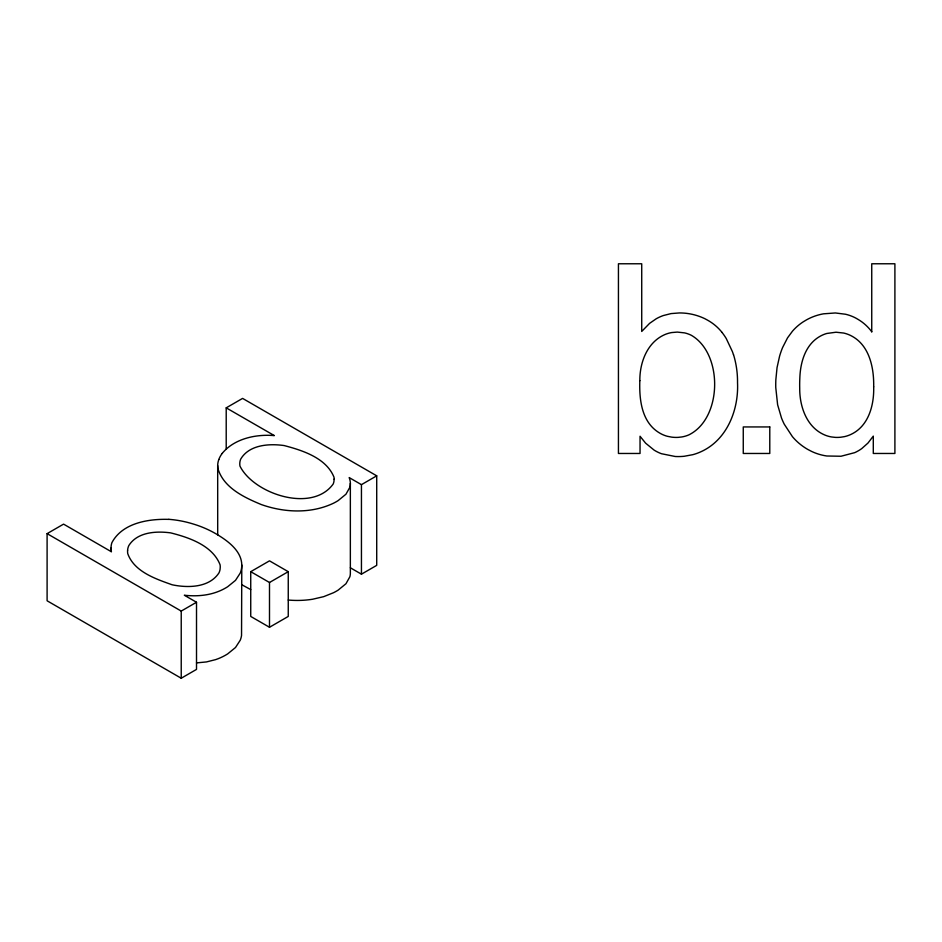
<?xml version="1.0" encoding="UTF-8"?>
<svg xmlns="http://www.w3.org/2000/svg" width="942" height="942" viewBox="0 0 942 942"><rect width="100%" height="100%" fill="white"/><g stroke="black" fill="none" stroke-linecap="round" stroke-linejoin="round"><path stroke-width="1.41" d="M168.877 519.325A109.767 109.767 0 0 1 192.745 523.858A106.387 106.387 0 0 1 215.459 533.513C227.823 540.72 243.872 552.13 241.541 568.344A20.889 20.889 0 0 1 240.222 573.113L235.5 580.366L227.646 586.76A55.284 55.284 0 0 1 219.003 591.223C208.076 595.697 195.983 596.522 184.338 595.238L196.513 602.256L196.513 669.397L181.229 678.228L47.1 600.784L47.1 533.643L63.573 524.129L111.415 551.765A19.523 19.523 0 0 1 111.038 548.02L111.097 546.643A16.685 16.685 0 0 1 111.91 542.639C122.389 522.94 148.436 518.736 168.877 519.383M222.171 453.443C229.824 443.918 241.729 438.642 253.528 436.511A79.34 79.34 0 0 1 274.346 435.604L226.21 407.851L242.589 398.395L376.718 475.828L376.718 565.353L361.445 574.173L350.353 567.779M361.445 574.173L361.445 484.659L376.718 475.828M47.1 533.643L181.229 611.075L196.513 602.256M250.737 571.676L269.494 560.843L288.252 571.676L288.252 616.433L269.494 627.266L250.737 616.433L250.737 571.676L269.494 582.497L269.494 627.266M269.494 582.497L288.252 571.676M196.513 662.897L206.439 661.932L215.636 659.624A55.649 55.649 0 0 0 227.646 653.913L235.5 647.507L240.222 640.254A20.889 20.889 0 0 0 241.541 635.485L241.788 565M250.737 589.61L241.788 584.723M361.445 484.659L349.176 477.57A16.968 16.968 0 0 1 350.389 483.576M871.739 331.831L871.739 263.772L894.9 263.772L894.9 453.467L873.293 453.467L873.293 436.122L867.959 443.07L861.765 448.58A39.741 39.741 0 0 1 854.7 452.655L841.006 456.246L826.817 455.999A53.164 53.164 0 0 1 811.71 451.477L808.142 449.628A58.534 58.534 0 0 1 804.656 447.509A56.779 56.779 0 0 1 792.422 436.664L784.274 424.218A72.911 72.911 0 0 1 781.53 418.083L777.621 404.766L775.761 387.503A119.057 119.057 0 0 1 775.843 379.803L777.044 367.615L779.587 356.17A86.217 86.217 0 0 1 782.59 347.551L787.547 337.848L792.469 331.184A50.809 50.809 0 0 1 803.161 321.87L806.646 319.785A54.094 54.094 0 0 1 823.555 313.816L835.366 312.968L845.575 314.251A42.343 42.343 0 0 1 855.96 318.172L858.327 319.55A46.005 46.005 0 0 1 871.774 331.808M226.21 407.851L226.21 449.075M218.815 459.566A17.651 17.651 0 0 0 217.684 465.631L217.696 534.868M181.229 611.075L181.229 678.228M111.05 548.02L111.05 551.541M733.547 354.71A92.622 92.622 0 0 1 737.527 382.688C738.775 409.911 727.024 439.985 700.919 451.748A51.657 51.657 0 0 1 692.817 454.68L684.21 456.269A58.91 58.91 0 0 1 675.214 456.493L661.437 453.714A41.024 41.024 0 0 1 654.16 450.146L645.6 443.152L640.042 436.252L640.042 453.467L618.435 453.467L618.435 263.772L641.726 263.772L641.726 331.443L649.603 323.353L656.185 318.796A43.556 43.556 0 0 1 663.345 315.546L671.069 313.592L679.37 312.944A58.145 58.145 0 0 1 704.793 318.667L707.477 320.115A48.537 48.537 0 0 1 722.031 332.396M733.465 354.734A86.558 86.558 0 0 0 732.37 351.531L726.27 338.578A60.111 60.111 0 0 0 722.008 332.42M288.252 600.03A98.098 98.098 0 0 0 312.662 599.23L323.707 596.651L333.492 592.73A57.121 57.121 0 0 0 338.143 590.128L345.961 583.734L349.871 576.775A14.083 14.083 0 0 0 350.353 573.089L350.353 483.576A14.083 14.083 0 0 1 349.871 487.261L345.961 494.209L338.143 500.602A57.121 57.121 0 0 1 333.492 503.216C311.048 513.896 284.402 512.707 261.346 504.571C244.331 497.506 223.749 487.874 217.991 468.798A17.368 17.368 0 0 1 217.696 465.631M218.791 459.555A23.785 23.785 0 0 1 222.182 453.455M639.83 380.627C639.171 399.479 641.514 422.228 659.447 432.92A30.485 30.485 0 0 0 667.372 436.299L671.705 437.135A36.444 36.444 0 0 0 678.158 437.371L681.855 436.947A30.721 30.721 0 0 0 688.837 434.886C722.42 418.425 723.221 353.65 691.322 335.293A30.262 30.262 0 0 0 684.598 332.891L677.31 332.09L671.728 332.561A30.721 30.721 0 0 0 664.734 334.634C647.166 342.323 639.712 362.564 639.83 380.627M873.681 386.832C874.2 404.789 868.795 425.949 851.179 434.297A31.015 31.015 0 0 1 844.409 436.641L840.806 437.218A35.502 35.502 0 0 1 835.189 437.371L831.527 436.958A30.78 30.78 0 0 1 824.58 434.921C806.587 427.221 799.546 406.402 799.711 388.139A129.384 129.384 0 0 1 799.829 378.284C800.311 362.411 805.316 344.442 820.176 336.235A30.474 30.474 0 0 1 826.817 333.468L836.025 332.22L843.667 333.044A31.451 31.451 0 0 1 850.685 335.529C869.466 344.748 874.07 367.769 873.681 386.832M127.606 550.269L127.57 551.305A15.943 15.943 0 0 0 127.759 553.684C134.223 571.7 155.536 578.871 172.15 584.782C187.835 588.079 209.136 587.82 218.921 572.96A12.964 12.964 0 0 0 220.098 569.156L220.251 567.119A15.943 15.943 0 0 0 220.063 564.729C212.515 545.512 189.236 537.529 170.655 532.878C156.301 530.923 137.485 531.936 128.901 545.453A12.964 12.964 0 0 0 127.712 549.268L127.606 550.269M334.127 479.172L333.974 481.174A12.458 12.458 0 0 1 333.185 484.011C311.99 513.39 253.728 493.855 239.986 466.137A14.059 14.059 0 0 1 239.774 463.794L239.821 462.816A11.987 11.987 0 0 1 240.716 459.095C249.206 444.659 269.2 443.447 284.119 445.554C302.665 450.406 326.262 458 333.998 477.205A14.683 14.683 0 0 1 334.127 479.172M769.779 426.938L743.262 426.938L743.262 453.467L769.779 453.467L769.779 426.938"/></g></svg>
